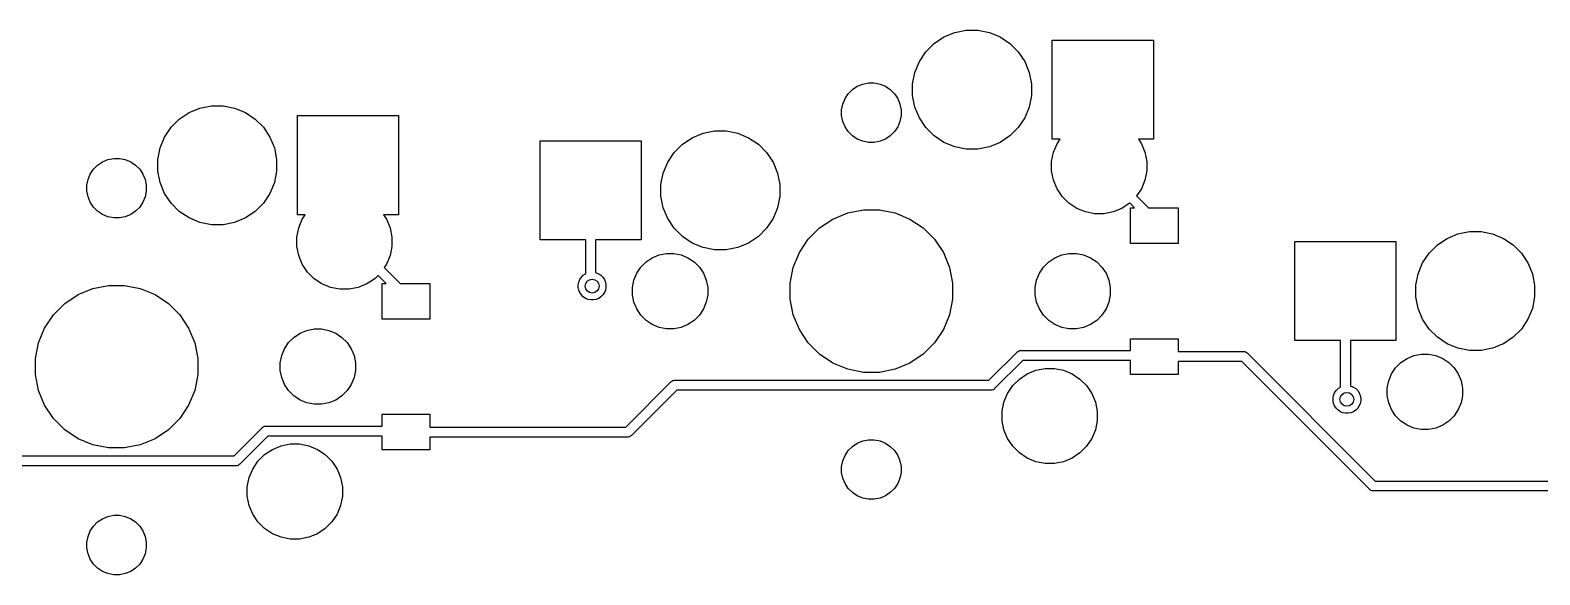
# Model space of a CAD drawing. Extents: x 70 to 347, y -163 to -55.
# Drawn here: x 120.53 to 158.63, y -108.83 to -95.1 of the extents above; entities that cross this region are included whole.
import ezdxf

# ---------------------------------------------------------------- set-up
doc = ezdxf.new("R2010")
doc.units = 0
doc.layers.add('BLACK', color=7, linetype='CONTINUOUS')

msp = doc.modelspace()

# ---------------------------------------------------------------- linework, layer by layer
at = {"layer": 'BLACK', "linetype": 'CONTINUOUS'}
for p, q in [((143.587, -95.2669), (143.86, -95.1538)), ((143.86, -95.1538), (144.15, -95.0962)), ((144.15, -95.0962), (144.445, -95.0962)), ((144.445, -95.0962), (144.735, -95.1538)), ((144.735, -95.1538), (145.008, -95.2669)), ((143.132, -95.64), (143.341, -95.4311)), ((143.341, -95.4311), (143.587, -95.2669)), ((145.008, -95.2669), (145.254, -95.4311)), ((145.254, -95.4311), (145.463, -95.64)), ((146.324, -97.8462), (146.324, -95.3462)), ((146.324, -95.3462), (148.874, -95.3462)), ((148.874, -95.3462), (148.874, -97.8462)), ((142.855, -96.1587), (142.968, -95.8857)), ((142.968, -95.8857), (143.132, -95.64)), ((145.463, -95.64), (145.627, -95.8857)), ((145.627, -95.8857), (145.74, -96.1587)), ((142.797, -96.4485), (142.855, -96.1587)), ((145.74, -96.1587), (145.797, -96.4485)), ((141.093, -96.8209), (141.175, -96.6981)), ((141.175, -96.6981), (141.279, -96.5936)), ((141.279, -96.5936), (141.402, -96.5116)), ((141.402, -96.5116), (141.539, -96.455)), ((141.539, -96.455), (141.684, -96.4262)), ((141.684, -96.4262), (141.831, -96.4262)), ((141.831, -96.4262), (141.976, -96.455)), ((141.976, -96.455), (142.113, -96.5116)), ((142.113, -96.5116), (142.235, -96.5936)), ((142.235, -96.5936), (142.34, -96.6981)), ((142.34, -96.6981), (142.422, -96.8209)), ((142.797, -96.7439), (142.797, -96.4485)), ((142.855, -97.0337), (142.797, -96.7439)), ((145.797, -96.7439), (145.74, -97.0337)), ((145.797, -96.4485), (145.797, -96.7439)), ((124.537, -97.1719), (124.81, -97.0588)), ((124.81, -97.0588), (125.1, -97.0012)), ((125.1, -97.0012), (125.395, -97.0012)), ((125.395, -97.0012), (125.685, -97.0588)), ((125.685, -97.0588), (125.958, -97.1719)), ((141.007, -97.1023), (141.036, -96.9574)), ((141.007, -97.2501), (141.007, -97.1023)), ((141.036, -96.9574), (141.093, -96.8209)), ((142.422, -96.8209), (142.479, -96.9574)), ((142.479, -96.9574), (142.507, -97.1023)), ((142.507, -97.1023), (142.507, -97.2501)), ((142.968, -97.3067), (142.855, -97.0337)), ((145.74, -97.0337), (145.627, -97.3067)), ((124.082, -97.545), (124.291, -97.3361)), ((124.291, -97.3361), (124.537, -97.1719)), ((125.958, -97.1719), (126.204, -97.3361)), ((126.204, -97.3361), (126.413, -97.545)), ((127.274, -99.7512), (127.274, -97.2512)), ((127.274, -97.2512), (129.824, -97.2512)), ((129.824, -97.2512), (129.824, -99.7512)), ((141.036, -97.395), (141.007, -97.2501)), ((141.093, -97.5315), (141.036, -97.395)), ((141.175, -97.6543), (141.093, -97.5315)), ((142.422, -97.5315), (142.34, -97.6543)), ((142.479, -97.395), (142.422, -97.5315)), ((142.507, -97.2501), (142.479, -97.395)), ((143.132, -97.5524), (142.968, -97.3067)), ((145.627, -97.3067), (145.463, -97.5524)), ((123.805, -98.0637), (123.918, -97.7907)), ((123.918, -97.7907), (124.082, -97.545)), ((126.413, -97.545), (126.577, -97.7907)), ((126.577, -97.7907), (126.69, -98.0637)), ((133.397, -100.386), (133.397, -97.8862)), ((133.397, -97.8862), (135.947, -97.8862)), ((135.947, -97.8862), (135.947, -100.386)), ((136.991, -97.9711), (137.237, -97.8069)), ((137.237, -97.8069), (137.51, -97.6938)), ((137.51, -97.6938), (137.8, -97.6362)), ((137.8, -97.6362), (138.095, -97.6362)), ((138.095, -97.6362), (138.385, -97.6938)), ((138.385, -97.6938), (138.658, -97.8069)), ((138.658, -97.8069), (138.904, -97.9711)), ((141.279, -97.7588), (141.175, -97.6543)), ((141.402, -97.8408), (141.279, -97.7588)), ((141.539, -97.8974), (141.402, -97.8408)), ((141.684, -97.9262), (141.539, -97.8974)), ((141.976, -97.8974), (141.831, -97.9262)), ((142.113, -97.8408), (141.976, -97.8974)), ((142.235, -97.7588), (142.113, -97.8408)), ((142.34, -97.6543), (142.235, -97.7588)), ((143.341, -97.7613), (143.132, -97.5524)), ((143.587, -97.9255), (143.341, -97.7613)), ((145.254, -97.7613), (145.008, -97.9255)), ((145.463, -97.5524), (145.254, -97.7613)), ((146.519, -97.8462), (146.324, -97.8462)), ((146.444, -97.9578), (146.519, -97.8462)), ((148.874, -97.8462), (148.496, -97.8462)), ((148.496, -97.8462), (148.571, -97.9578)), ((123.747, -98.3535), (123.805, -98.0637)), ((126.69, -98.0637), (126.747, -98.3535)), ((136.618, -98.4257), (136.782, -98.18)), ((136.782, -98.18), (136.991, -97.9711)), ((138.904, -97.9711), (139.113, -98.18)), ((139.113, -98.18), (139.277, -98.4257)), ((141.831, -97.9262), (141.684, -97.9262)), ((143.86, -98.0386), (143.587, -97.9255)), ((144.15, -98.0962), (143.86, -98.0386)), ((144.445, -98.0962), (144.15, -98.0962)), ((144.735, -98.0386), (144.445, -98.0962)), ((145.008, -97.9255), (144.735, -98.0386)), ((146.307, -98.408), (146.354, -98.1762)), ((146.354, -98.1762), (146.444, -97.9578)), ((148.571, -97.9578), (148.661, -98.1762)), ((148.661, -98.1762), (148.707, -98.408)), ((122.043, -98.7259), (122.125, -98.6031)), ((122.125, -98.6031), (122.229, -98.4986)), ((122.229, -98.4986), (122.352, -98.4166)), ((122.352, -98.4166), (122.489, -98.36)), ((122.489, -98.36), (122.634, -98.3312)), ((122.634, -98.3312), (122.781, -98.3312)), ((122.781, -98.3312), (122.926, -98.36)), ((122.926, -98.36), (123.063, -98.4166)), ((123.063, -98.4166), (123.185, -98.4986)), ((123.185, -98.4986), (123.29, -98.6031)), ((123.29, -98.6031), (123.372, -98.7259)), ((123.747, -98.6489), (123.747, -98.3535)), ((123.805, -98.9387), (123.747, -98.6489)), ((126.747, -98.6489), (126.69, -98.9387)), ((126.747, -98.3535), (126.747, -98.6489)), ((136.505, -98.6987), (136.618, -98.4257)), ((139.277, -98.4257), (139.39, -98.6987)), ((146.307, -98.6444), (146.307, -98.408)), ((146.354, -98.8762), (146.307, -98.6444)), ((148.707, -98.6444), (148.661, -98.8762)), ((148.707, -98.408), (148.707, -98.6444)), ((121.957, -99.0073), (121.986, -98.8624)), ((121.957, -99.1551), (121.957, -99.0073)), ((121.986, -98.8624), (122.043, -98.7259)), ((123.372, -98.7259), (123.429, -98.8624)), ((123.429, -98.8624), (123.457, -99.0073)), ((123.457, -99.0073), (123.457, -99.1551)), ((123.918, -99.2117), (123.805, -98.9387)), ((126.69, -98.9387), (126.577, -99.2117)), ((136.447, -98.9885), (136.505, -98.6987)), ((136.447, -99.2839), (136.447, -98.9885)), ((139.39, -98.6987), (139.447, -98.9885)), ((139.447, -98.9885), (139.447, -99.2839)), ((146.444, -99.0946), (146.354, -98.8762)), ((148.661, -98.8762), (148.571, -99.0946)), ((121.986, -99.3), (121.957, -99.1551)), ((122.043, -99.4365), (121.986, -99.3)), ((122.125, -99.5593), (122.043, -99.4365)), ((123.372, -99.4365), (123.29, -99.5593)), ((123.429, -99.3), (123.372, -99.4365)), ((123.457, -99.1551), (123.429, -99.3)), ((124.082, -99.4574), (123.918, -99.2117)), ((126.577, -99.2117), (126.413, -99.4574)), ((136.505, -99.5737), (136.447, -99.2839)), ((139.447, -99.2839), (139.39, -99.5737)), ((146.575, -99.2912), (146.444, -99.0946)), ((146.742, -99.4583), (146.575, -99.2912)), ((148.571, -99.0946), (148.451, -99.2741)), ((148.451, -99.2741), (148.753, -99.5762)), ((122.229, -99.6638), (122.125, -99.5593)), ((122.352, -99.7458), (122.229, -99.6638)), ((122.489, -99.8024), (122.352, -99.7458)), ((122.634, -99.8312), (122.489, -99.8024)), ((122.926, -99.8024), (122.781, -99.8312)), ((123.063, -99.7458), (122.926, -99.8024)), ((123.185, -99.6638), (123.063, -99.7458)), ((123.29, -99.5593), (123.185, -99.6638)), ((124.291, -99.6663), (124.082, -99.4574)), ((124.537, -99.8305), (124.291, -99.6663)), ((126.204, -99.6663), (125.958, -99.8305)), ((126.413, -99.4574), (126.204, -99.6663)), ((127.469, -99.7512), (127.274, -99.7512)), ((127.394, -99.8628), (127.469, -99.7512)), ((129.824, -99.7512), (129.446, -99.7512)), ((129.446, -99.7512), (129.521, -99.8628)), ((136.618, -99.8467), (136.505, -99.5737)), ((139.39, -99.5737), (139.277, -99.8467)), ((140.786, -99.8595), (141.159, -99.705)), ((141.159, -99.705), (141.555, -99.6262)), ((141.555, -99.6262), (141.959, -99.6262)), ((141.959, -99.6262), (142.355, -99.705)), ((142.355, -99.705), (142.728, -99.8595)), ((146.939, -99.5896), (146.742, -99.4583)), ((147.157, -99.6801), (146.939, -99.5896)), ((147.389, -99.7262), (147.157, -99.6801)), ((147.626, -99.7262), (147.389, -99.7262)), ((147.857, -99.6801), (147.626, -99.7262)), ((148.076, -99.5896), (147.857, -99.6801)), ((148.272, -99.4583), (148.076, -99.5896)), ((148.277, -99.4537), (148.272, -99.4583)), ((148.399, -99.5762), (148.277, -99.4537)), ((148.301, -100.476), (148.301, -99.5762)), ((148.301, -99.5762), (148.399, -99.5762)), ((148.753, -99.5762), (149.501, -99.5762)), ((149.501, -99.5762), (149.501, -100.476)), ((122.781, -99.8312), (122.634, -99.8312)), ((124.81, -99.9436), (124.537, -99.8305)), ((125.1, -100.001), (124.81, -99.9436)), ((125.395, -100.001), (125.1, -100.001)), ((125.685, -99.9436), (125.395, -100.001)), ((125.958, -99.8305), (125.685, -99.9436)), ((127.257, -100.313), (127.304, -100.081)), ((127.304, -100.081), (127.394, -99.8628)), ((129.521, -99.8628), (129.611, -100.081)), ((129.611, -100.081), (129.657, -100.313)), ((136.782, -100.092), (136.618, -99.8467)), ((136.991, -100.301), (136.782, -100.092)), ((139.113, -100.092), (138.904, -100.301)), ((139.277, -99.8467), (139.113, -100.092)), ((140.165, -100.369), (140.451, -100.084)), ((140.451, -100.084), (140.786, -99.8595)), ((142.728, -99.8595), (143.064, -100.084)), ((143.064, -100.084), (143.35, -100.369)), ((156.56, -100.234), (156.85, -100.176)), ((156.85, -100.176), (157.145, -100.176)), ((157.145, -100.176), (157.435, -100.234)), ((127.257, -100.549), (127.257, -100.313)), ((127.304, -100.781), (127.257, -100.549)), ((129.657, -100.549), (129.611, -100.781)), ((129.657, -100.313), (129.657, -100.549)), ((134.547, -100.386), (133.397, -100.386)), ((134.547, -101.237), (134.547, -100.386)), ((135.947, -100.386), (134.797, -100.386)), ((134.797, -100.386), (134.797, -101.21)), ((137.237, -100.465), (136.991, -100.301)), ((137.51, -100.579), (137.237, -100.465)), ((137.8, -100.636), (137.51, -100.579)), ((138.385, -100.579), (138.095, -100.636)), ((138.658, -100.465), (138.385, -100.579)), ((138.904, -100.301), (138.658, -100.465)), ((139.941, -100.705), (140.165, -100.369)), ((143.35, -100.369), (143.574, -100.705)), ((149.501, -100.476), (148.301, -100.476)), ((152.447, -102.926), (152.447, -100.426)), ((152.447, -100.426), (154.997, -100.426)), ((154.997, -100.426), (154.997, -102.926)), ((155.832, -100.72), (156.041, -100.511)), ((156.041, -100.511), (156.287, -100.347)), ((156.287, -100.347), (156.56, -100.234)), ((157.435, -100.234), (157.708, -100.347)), ((157.708, -100.347), (157.954, -100.511)), ((157.954, -100.511), (158.163, -100.72)), ((127.394, -101), (127.304, -100.781)), ((129.611, -100.781), (129.521, -101)), ((135.939, -101.071), (136.072, -100.938)), ((136.072, -100.938), (136.227, -100.834)), ((136.227, -100.834), (136.4, -100.763)), ((136.4, -100.763), (136.584, -100.726)), ((136.584, -100.726), (136.771, -100.726)), ((136.771, -100.726), (136.954, -100.763)), ((136.954, -100.763), (137.127, -100.834)), ((137.127, -100.834), (137.283, -100.938)), ((137.283, -100.938), (137.415, -101.071)), ((138.095, -100.636), (137.8, -100.636)), ((139.786, -101.078), (139.941, -100.705)), ((143.574, -100.705), (143.729, -101.078)), ((146.099, -101.071), (146.232, -100.938)), ((146.232, -100.938), (146.387, -100.834)), ((146.387, -100.834), (146.56, -100.763)), ((146.56, -100.763), (146.744, -100.726)), ((146.744, -100.726), (146.931, -100.726)), ((146.931, -100.726), (147.114, -100.763)), ((147.114, -100.763), (147.287, -100.834)), ((147.287, -100.834), (147.443, -100.938)), ((147.443, -100.938), (147.575, -101.071)), ((155.668, -100.966), (155.832, -100.72)), ((158.163, -100.72), (158.327, -100.966)), ((127.525, -101.196), (127.394, -101)), ((127.692, -101.363), (127.525, -101.196)), ((129.306, -101.279), (129.222, -101.363)), ((129.508, -101.481), (129.306, -101.279)), ((129.521, -101), (129.464, -101.084)), ((129.464, -101.084), (129.862, -101.481)), ((134.399, -101.383), (134.437, -101.326)), ((134.437, -101.326), (134.486, -101.277)), ((134.486, -101.277), (134.543, -101.239)), ((134.543, -101.239), (134.547, -101.237)), ((134.797, -101.21), (134.811, -101.213)), ((134.811, -101.213), (134.875, -101.239)), ((134.875, -101.239), (134.932, -101.277)), ((134.932, -101.277), (134.981, -101.326)), ((134.981, -101.326), (135.019, -101.383)), ((135.764, -101.399), (135.836, -101.226)), ((135.836, -101.226), (135.939, -101.071)), ((137.415, -101.071), (137.519, -101.226)), ((137.519, -101.226), (137.591, -101.399)), ((139.707, -101.474), (139.786, -101.078)), ((143.729, -101.078), (143.807, -101.474)), ((145.924, -101.399), (145.996, -101.226)), ((145.996, -101.226), (146.099, -101.071)), ((147.575, -101.071), (147.679, -101.226)), ((147.679, -101.226), (147.751, -101.399)), ((155.497, -101.528), (155.555, -101.239)), ((155.555, -101.239), (155.668, -100.966)), ((158.327, -100.966), (158.44, -101.239)), ((158.44, -101.239), (158.497, -101.528)), ((121.736, -101.765), (122.109, -101.61)), ((122.109, -101.61), (122.505, -101.531)), ((122.505, -101.531), (122.909, -101.531)), ((122.909, -101.531), (123.305, -101.61)), ((123.305, -101.61), (123.678, -101.765)), ((127.889, -101.495), (127.692, -101.363)), ((128.107, -101.585), (127.889, -101.495)), ((128.339, -101.631), (128.107, -101.585)), ((128.576, -101.631), (128.339, -101.631)), ((128.807, -101.585), (128.576, -101.631)), ((129.026, -101.495), (128.807, -101.585)), ((129.222, -101.363), (129.026, -101.495)), ((129.41, -102.381), (129.41, -101.481)), ((129.41, -101.481), (129.508, -101.481)), ((129.862, -101.481), (130.61, -101.481)), ((130.61, -101.481), (130.61, -102.381)), ((134.359, -101.515), (134.372, -101.447)), ((134.359, -101.584), (134.359, -101.515)), ((134.372, -101.651), (134.359, -101.584)), ((134.372, -101.447), (134.399, -101.383)), ((134.399, -101.715), (134.372, -101.651)), ((134.437, -101.772), (134.399, -101.715)), ((135.019, -101.715), (134.981, -101.772)), ((135.019, -101.383), (135.045, -101.447)), ((135.045, -101.651), (135.019, -101.715)), ((135.045, -101.447), (135.059, -101.515)), ((135.059, -101.584), (135.045, -101.651)), ((135.059, -101.515), (135.059, -101.584)), ((135.727, -101.583), (135.764, -101.399)), ((135.727, -101.77), (135.727, -101.583)), ((137.591, -101.399), (137.627, -101.583)), ((137.627, -101.583), (137.627, -101.77)), ((139.707, -101.878), (139.707, -101.474)), ((143.807, -101.474), (143.807, -101.878)), ((145.887, -101.583), (145.924, -101.399)), ((145.887, -101.77), (145.887, -101.583)), ((147.751, -101.399), (147.787, -101.583)), ((147.787, -101.583), (147.787, -101.77)), ((155.497, -101.824), (155.497, -101.528)), ((158.497, -101.528), (158.497, -101.824)), ((121.115, -102.274), (121.401, -101.989)), ((121.401, -101.989), (121.736, -101.765)), ((123.678, -101.765), (124.014, -101.989)), ((124.014, -101.989), (124.3, -102.274)), ((134.486, -101.821), (134.437, -101.772)), ((134.543, -101.859), (134.486, -101.821)), ((134.607, -101.886), (134.543, -101.859)), ((134.674, -101.899), (134.607, -101.886)), ((134.743, -101.899), (134.674, -101.899)), ((134.811, -101.886), (134.743, -101.899)), ((134.875, -101.859), (134.811, -101.886)), ((134.932, -101.821), (134.875, -101.859)), ((134.981, -101.772), (134.932, -101.821)), ((135.764, -101.953), (135.727, -101.77)), ((135.836, -102.126), (135.764, -101.953)), ((137.591, -101.953), (137.519, -102.126)), ((137.627, -101.77), (137.591, -101.953)), ((139.786, -102.274), (139.707, -101.878)), ((143.807, -101.878), (143.729, -102.274)), ((145.924, -101.953), (145.887, -101.77)), ((145.996, -102.126), (145.924, -101.953)), ((147.751, -101.953), (147.679, -102.126)), ((147.787, -101.77), (147.751, -101.953)), ((155.555, -102.114), (155.497, -101.824)), ((158.497, -101.824), (158.44, -102.114)), ((120.891, -102.61), (121.115, -102.274)), ((124.3, -102.274), (124.524, -102.61)), ((130.61, -102.381), (129.41, -102.381)), ((135.939, -102.282), (135.836, -102.126)), ((136.072, -102.414), (135.939, -102.282)), ((136.227, -102.518), (136.072, -102.414)), ((137.283, -102.414), (137.127, -102.518)), ((137.415, -102.282), (137.283, -102.414)), ((137.519, -102.126), (137.415, -102.282)), ((139.941, -102.647), (139.786, -102.274)), ((143.729, -102.274), (143.574, -102.647)), ((146.099, -102.282), (145.996, -102.126)), ((146.232, -102.414), (146.099, -102.282)), ((146.387, -102.518), (146.232, -102.414)), ((147.443, -102.414), (147.287, -102.518)), ((147.575, -102.282), (147.443, -102.414)), ((147.679, -102.126), (147.575, -102.282)), ((155.668, -102.387), (155.555, -102.114)), ((155.832, -102.632), (155.668, -102.387)), ((158.327, -102.387), (158.163, -102.632)), ((158.44, -102.114), (158.327, -102.387)), ((120.736, -102.983), (120.891, -102.61)), ((124.524, -102.61), (124.679, -102.983)), ((127.049, -102.976), (127.182, -102.843)), ((127.182, -102.843), (127.337, -102.739)), ((127.337, -102.739), (127.51, -102.668)), ((127.51, -102.668), (127.694, -102.631)), ((127.694, -102.631), (127.881, -102.631)), ((127.881, -102.631), (128.065, -102.668)), ((128.065, -102.668), (128.237, -102.739)), ((128.237, -102.739), (128.393, -102.843)), ((128.393, -102.843), (128.525, -102.976)), ((136.4, -102.59), (136.227, -102.518)), ((136.584, -102.626), (136.4, -102.59)), ((136.771, -102.626), (136.584, -102.626)), ((136.954, -102.59), (136.771, -102.626)), ((137.127, -102.518), (136.954, -102.59)), ((140.165, -102.983), (139.941, -102.647)), ((143.574, -102.647), (143.35, -102.983)), ((146.56, -102.59), (146.387, -102.518)), ((146.744, -102.626), (146.56, -102.59)), ((146.931, -102.626), (146.744, -102.626)), ((147.114, -102.59), (146.931, -102.626)), ((147.287, -102.518), (147.114, -102.59)), ((156.041, -102.841), (155.832, -102.632)), ((156.287, -103.005), (156.041, -102.841)), ((157.954, -102.841), (157.708, -103.005)), ((158.163, -102.632), (157.954, -102.841)), ((120.657, -103.379), (120.736, -102.983)), ((124.679, -102.983), (124.757, -103.379)), ((126.874, -103.304), (126.946, -103.131)), ((126.946, -103.131), (127.049, -102.976)), ((128.525, -102.976), (128.629, -103.131)), ((128.629, -103.131), (128.701, -103.304)), ((140.451, -103.269), (140.165, -102.983)), ((143.35, -102.983), (143.064, -103.269)), ((144.724, -103.926), (145.433, -103.217)), ((145.433, -103.217), (145.437, -103.212)), ((145.437, -103.212), (145.441, -103.208)), ((145.441, -103.208), (145.456, -103.197)), ((145.456, -103.197), (145.477, -103.185)), ((145.477, -103.185), (145.501, -103.178)), ((145.501, -103.178), (145.519, -103.176)), ((145.519, -103.176), (145.519, -103.176)), ((145.519, -103.176), (145.525, -103.176)), ((145.525, -103.176), (145.532, -103.176)), ((145.532, -103.176), (148.301, -103.176)), ((148.301, -103.176), (148.301, -102.876)), ((148.301, -102.876), (149.501, -102.876)), ((149.501, -102.876), (149.501, -103.201)), ((149.501, -103.201), (151.148, -103.201)), ((151.148, -103.201), (151.154, -103.201)), ((151.154, -103.201), (151.161, -103.201)), ((151.161, -103.201), (151.161, -103.201)), ((151.161, -103.201), (151.179, -103.203)), ((151.179, -103.203), (151.202, -103.21)), ((151.202, -103.21), (151.224, -103.222)), ((151.224, -103.222), (151.243, -103.237)), ((151.243, -103.237), (151.247, -103.242)), ((151.247, -103.242), (154.471, -106.466)), ((153.597, -102.926), (152.447, -102.926)), ((153.597, -104.095), (153.597, -102.926)), ((154.997, -102.926), (153.847, -102.926)), ((153.847, -102.926), (153.847, -104.067)), ((156.56, -103.119), (156.287, -103.005)), ((156.85, -103.176), (156.56, -103.119)), ((157.145, -103.176), (156.85, -103.176)), ((157.435, -103.119), (157.145, -103.176)), ((157.708, -103.005), (157.435, -103.119)), ((120.657, -103.783), (120.657, -103.379)), ((124.757, -103.379), (124.757, -103.783)), ((126.837, -103.488), (126.874, -103.304)), ((126.837, -103.675), (126.837, -103.488)), ((128.701, -103.304), (128.737, -103.488)), ((128.737, -103.488), (128.737, -103.675)), ((140.786, -103.493), (140.451, -103.269)), ((141.159, -103.647), (140.786, -103.493)), ((142.728, -103.493), (142.355, -103.647)), ((143.064, -103.269), (142.728, -103.493)), ((145.577, -103.426), (144.868, -104.135)), ((148.301, -103.426), (145.577, -103.426)), ((145.907, -103.672), (146.139, -103.626)), ((146.139, -103.626), (146.376, -103.626)), ((146.376, -103.626), (146.607, -103.672)), ((148.301, -103.776), (148.301, -103.426)), ((151.103, -103.451), (149.501, -103.451)), ((149.501, -103.451), (149.501, -103.776)), ((154.327, -106.675), (151.103, -103.451)), ((154.886, -103.766), (154.989, -103.611)), ((154.989, -103.611), (155.122, -103.478)), ((155.122, -103.478), (155.277, -103.374)), ((155.277, -103.374), (155.45, -103.303)), ((155.45, -103.303), (155.634, -103.266)), ((155.634, -103.266), (155.821, -103.266)), ((155.821, -103.266), (156.004, -103.303)), ((156.004, -103.303), (156.177, -103.374)), ((156.177, -103.374), (156.333, -103.478)), ((156.333, -103.478), (156.465, -103.611)), ((156.465, -103.611), (156.569, -103.766)), ((120.736, -104.179), (120.657, -103.783)), ((124.757, -103.783), (124.679, -104.179)), ((126.874, -103.858), (126.837, -103.675)), ((126.946, -104.031), (126.874, -103.858)), ((128.701, -103.858), (128.629, -104.031)), ((128.737, -103.675), (128.701, -103.858)), ((135.56, -105.106), (136.699, -103.967)), ((136.699, -103.967), (136.703, -103.962)), ((136.703, -103.962), (136.708, -103.958)), ((136.708, -103.958), (136.722, -103.947)), ((136.722, -103.947), (136.744, -103.935)), ((136.744, -103.935), (136.767, -103.928)), ((136.767, -103.928), (136.785, -103.926)), ((136.785, -103.926), (136.785, -103.926)), ((136.785, -103.926), (136.792, -103.926)), ((136.792, -103.926), (136.798, -103.926)), ((136.798, -103.926), (144.724, -103.926)), ((141.555, -103.726), (141.159, -103.647)), ((141.959, -103.726), (141.555, -103.726)), ((142.355, -103.647), (141.959, -103.726)), ((145.325, -104.061), (145.492, -103.894)), ((145.492, -103.894), (145.689, -103.763)), ((145.689, -103.763), (145.907, -103.672)), ((146.607, -103.672), (146.826, -103.763)), ((146.826, -103.763), (147.022, -103.894)), ((147.022, -103.894), (147.189, -104.061)), ((149.501, -103.776), (148.301, -103.776)), ((154.777, -104.123), (154.814, -103.939)), ((154.814, -103.939), (154.886, -103.766)), ((156.569, -103.766), (156.641, -103.939)), ((156.641, -103.939), (156.677, -104.123)), ((120.891, -104.552), (120.736, -104.179)), ((124.679, -104.179), (124.524, -104.552)), ((127.049, -104.187), (126.946, -104.031)), ((127.182, -104.319), (127.049, -104.187)), ((127.337, -104.423), (127.182, -104.319)), ((128.393, -104.319), (128.237, -104.423)), ((128.525, -104.187), (128.393, -104.319)), ((128.629, -104.031), (128.525, -104.187)), ((136.843, -104.176), (135.704, -105.315)), ((144.769, -104.176), (136.843, -104.176)), ((144.775, -104.177), (144.769, -104.176)), ((144.782, -104.176), (144.775, -104.177)), ((144.8, -104.174), (144.782, -104.176)), ((144.782, -104.176), (144.782, -104.176)), ((144.823, -104.167), (144.8, -104.174)), ((144.845, -104.156), (144.823, -104.167)), ((144.864, -104.14), (144.845, -104.156)), ((144.868, -104.135), (144.864, -104.14)), ((145.104, -104.476), (145.194, -104.258)), ((145.194, -104.258), (145.325, -104.061)), ((147.189, -104.061), (147.321, -104.258)), ((147.321, -104.258), (147.411, -104.476)), ((153.409, -104.372), (153.422, -104.305)), ((153.409, -104.441), (153.409, -104.372)), ((153.422, -104.305), (153.449, -104.241)), ((153.449, -104.241), (153.487, -104.184)), ((153.487, -104.184), (153.536, -104.135)), ((153.536, -104.135), (153.593, -104.097)), ((153.593, -104.097), (153.597, -104.095)), ((153.847, -104.067), (153.861, -104.07)), ((153.861, -104.07), (153.925, -104.097)), ((153.925, -104.097), (153.982, -104.135)), ((153.982, -104.135), (154.031, -104.184)), ((154.031, -104.184), (154.069, -104.241)), ((154.069, -104.241), (154.095, -104.305)), ((154.095, -104.305), (154.109, -104.372)), ((154.109, -104.372), (154.109, -104.441)), ((154.777, -104.31), (154.777, -104.123)), ((154.814, -104.493), (154.777, -104.31)), ((156.677, -104.31), (156.641, -104.493)), ((156.677, -104.123), (156.677, -104.31)), ((121.115, -104.888), (120.891, -104.552)), ((124.524, -104.552), (124.3, -104.888)), ((127.51, -104.495), (127.337, -104.423)), ((127.694, -104.531), (127.51, -104.495)), ((127.881, -104.531), (127.694, -104.531)), ((128.065, -104.495), (127.881, -104.531)), ((128.237, -104.423), (128.065, -104.495)), ((145.057, -104.708), (145.104, -104.476)), ((145.057, -104.944), (145.057, -104.708)), ((147.411, -104.476), (147.457, -104.708)), ((147.457, -104.708), (147.457, -104.944)), ((153.422, -104.509), (153.409, -104.441)), ((153.449, -104.572), (153.422, -104.509)), ((153.487, -104.63), (153.449, -104.572)), ((153.536, -104.679), (153.487, -104.63)), ((153.593, -104.717), (153.536, -104.679)), ((153.657, -104.743), (153.593, -104.717)), ((153.724, -104.757), (153.657, -104.743)), ((153.793, -104.757), (153.724, -104.757)), ((153.861, -104.743), (153.793, -104.757)), ((153.925, -104.717), (153.861, -104.743)), ((153.982, -104.679), (153.925, -104.717)), ((154.031, -104.63), (153.982, -104.679)), ((154.069, -104.572), (154.031, -104.63)), ((154.095, -104.509), (154.069, -104.572)), ((154.109, -104.441), (154.095, -104.509)), ((154.886, -104.666), (154.814, -104.493)), ((154.989, -104.822), (154.886, -104.666)), ((156.569, -104.666), (156.465, -104.822)), ((156.641, -104.493), (156.569, -104.666)), ((121.401, -105.174), (121.115, -104.888)), ((124.3, -104.888), (124.014, -105.174)), ((125.674, -105.831), (126.383, -105.122)), ((126.383, -105.122), (126.387, -105.117)), ((126.387, -105.117), (126.391, -105.113)), ((126.391, -105.113), (126.406, -105.102)), ((126.406, -105.102), (126.427, -105.09)), ((126.427, -105.09), (126.451, -105.083)), ((126.427, -105.09), (126.427, -105.09)), ((126.451, -105.083), (126.469, -105.081)), ((126.469, -105.081), (126.469, -105.081)), ((126.469, -105.081), (126.475, -105.081)), ((126.475, -105.081), (126.482, -105.081)), ((126.482, -105.081), (129.41, -105.081)), ((129.41, -105.081), (129.41, -104.781)), ((129.41, -104.781), (130.61, -104.781)), ((130.61, -104.781), (130.61, -105.106)), ((130.61, -105.106), (135.56, -105.106)), ((145.104, -105.176), (145.057, -104.944)), ((147.457, -104.944), (147.411, -105.176)), ((155.122, -104.954), (154.989, -104.822)), ((155.277, -105.058), (155.122, -104.954)), ((155.45, -105.13), (155.277, -105.058)), ((155.634, -105.166), (155.45, -105.13)), ((156.004, -105.13), (155.821, -105.166)), ((156.177, -105.058), (156.004, -105.13)), ((156.333, -104.954), (156.177, -105.058)), ((156.465, -104.822), (156.333, -104.954)), ((121.736, -105.398), (121.401, -105.174)), ((122.109, -105.552), (121.736, -105.398)), ((123.678, -105.398), (123.305, -105.552)), ((124.014, -105.174), (123.678, -105.398)), ((126.527, -105.331), (125.818, -106.04)), ((129.41, -105.331), (126.527, -105.331)), ((126.857, -105.577), (127.089, -105.531)), ((127.089, -105.531), (127.326, -105.531)), ((127.326, -105.531), (127.557, -105.577)), ((129.41, -105.681), (129.41, -105.331)), ((135.605, -105.356), (130.61, -105.356)), ((130.61, -105.356), (130.61, -105.681)), ((135.612, -105.357), (135.605, -105.356)), ((135.618, -105.356), (135.612, -105.357)), ((135.636, -105.354), (135.618, -105.356)), ((135.618, -105.356), (135.618, -105.356)), ((135.66, -105.347), (135.636, -105.354)), ((135.681, -105.336), (135.66, -105.347)), ((135.7, -105.32), (135.681, -105.336)), ((135.704, -105.315), (135.7, -105.32)), ((141.279, -105.594), (141.402, -105.512)), ((141.402, -105.512), (141.539, -105.455)), ((141.539, -105.455), (141.684, -105.426)), ((141.684, -105.426), (141.831, -105.426)), ((141.831, -105.426), (141.976, -105.455)), ((141.976, -105.455), (142.113, -105.512)), ((142.113, -105.512), (142.235, -105.594)), ((145.194, -105.395), (145.104, -105.176)), ((145.325, -105.591), (145.194, -105.395)), ((147.321, -105.395), (147.189, -105.591)), ((147.411, -105.176), (147.321, -105.395)), ((155.821, -105.166), (155.634, -105.166)), ((115.97, -105.831), (125.674, -105.831)), ((122.505, -105.631), (122.109, -105.552)), ((122.909, -105.631), (122.505, -105.631)), ((123.305, -105.552), (122.909, -105.631)), ((126.275, -105.966), (126.442, -105.799)), ((126.442, -105.799), (126.639, -105.668)), ((126.639, -105.668), (126.857, -105.577)), ((127.557, -105.577), (127.776, -105.668)), ((127.776, -105.668), (127.972, -105.799)), ((127.972, -105.799), (128.139, -105.966)), ((130.61, -105.681), (129.41, -105.681)), ((141.036, -105.957), (141.093, -105.821)), ((141.093, -105.821), (141.175, -105.698)), ((141.175, -105.698), (141.279, -105.594)), ((142.235, -105.594), (142.34, -105.698)), ((142.34, -105.698), (142.422, -105.821)), ((142.422, -105.821), (142.479, -105.957)), ((145.492, -105.758), (145.325, -105.591)), ((145.689, -105.89), (145.492, -105.758)), ((145.907, -105.98), (145.689, -105.89)), ((146.826, -105.89), (146.607, -105.98)), ((147.022, -105.758), (146.826, -105.89)), ((147.189, -105.591), (147.022, -105.758)), ((125.719, -106.081), (116.015, -106.081)), ((125.725, -106.082), (125.719, -106.081)), ((125.732, -106.081), (125.725, -106.082)), ((125.75, -106.079), (125.732, -106.081)), ((125.732, -106.081), (125.732, -106.081)), ((125.773, -106.072), (125.75, -106.079)), ((125.795, -106.061), (125.773, -106.072)), ((125.814, -106.045), (125.795, -106.061)), ((125.818, -106.04), (125.814, -106.045)), ((126.054, -106.381), (126.144, -106.163)), ((126.144, -106.163), (126.275, -105.966)), ((128.139, -105.966), (128.271, -106.163)), ((128.271, -106.163), (128.361, -106.381)), ((141.007, -106.102), (141.036, -105.957)), ((141.007, -106.25), (141.007, -106.102)), ((141.036, -106.395), (141.007, -106.25)), ((142.479, -105.957), (142.507, -106.102)), ((142.507, -106.25), (142.479, -106.395)), ((142.507, -106.102), (142.507, -106.25)), ((146.139, -106.026), (145.907, -105.98)), ((146.376, -106.026), (146.139, -106.026)), ((146.607, -105.98), (146.376, -106.026)), ((126.007, -106.613), (126.054, -106.381)), ((126.007, -106.849), (126.007, -106.613)), ((128.361, -106.381), (128.407, -106.613)), ((128.407, -106.613), (128.407, -106.849)), ((141.093, -106.531), (141.036, -106.395)), ((141.175, -106.654), (141.093, -106.531)), ((141.279, -106.759), (141.175, -106.654)), ((142.34, -106.654), (142.235, -106.759)), ((142.422, -106.531), (142.34, -106.654)), ((142.479, -106.395), (142.422, -106.531)), ((154.331, -106.68), (154.327, -106.675)), ((154.335, -106.684), (154.331, -106.68)), ((154.471, -106.466), (163.774, -106.466)), ((126.054, -107.081), (126.007, -106.849)), ((128.407, -106.849), (128.361, -107.081)), ((141.402, -106.841), (141.279, -106.759)), ((141.539, -106.897), (141.402, -106.841)), ((141.684, -106.926), (141.539, -106.897)), ((141.831, -106.926), (141.684, -106.926)), ((141.976, -106.897), (141.831, -106.926)), ((142.113, -106.841), (141.976, -106.897)), ((142.235, -106.759), (142.113, -106.841)), ((154.35, -106.696), (154.335, -106.684)), ((154.335, -106.684), (154.335, -106.684)), ((154.359, -106.701), (154.35, -106.696)), ((154.371, -106.707), (154.359, -106.701)), ((154.395, -106.714), (154.371, -106.707)), ((154.413, -106.716), (154.395, -106.714)), ((154.419, -106.717), (154.413, -106.716)), ((154.413, -106.716), (154.413, -106.716)), ((154.426, -106.716), (154.419, -106.717)), ((163.819, -106.716), (154.426, -106.716)), ((122.229, -107.499), (122.352, -107.417)), ((122.352, -107.417), (122.489, -107.36)), ((122.489, -107.36), (122.634, -107.331)), ((122.634, -107.331), (122.781, -107.331)), ((122.781, -107.331), (122.926, -107.36)), ((122.926, -107.36), (123.063, -107.417)), ((123.063, -107.417), (123.185, -107.499)), ((126.144, -107.3), (126.054, -107.081)), ((126.275, -107.496), (126.144, -107.3)), ((128.271, -107.3), (128.139, -107.496)), ((128.361, -107.081), (128.271, -107.3)), ((121.986, -107.862), (122.043, -107.726)), ((122.043, -107.726), (122.125, -107.603)), ((122.125, -107.603), (122.229, -107.499)), ((123.185, -107.499), (123.29, -107.603)), ((123.29, -107.603), (123.372, -107.726)), ((123.372, -107.726), (123.429, -107.862)), ((126.442, -107.663), (126.275, -107.496)), ((126.639, -107.795), (126.442, -107.663)), ((126.857, -107.885), (126.639, -107.795)), ((127.776, -107.795), (127.557, -107.885)), ((127.972, -107.663), (127.776, -107.795)), ((128.139, -107.496), (127.972, -107.663)), ((121.957, -108.007), (121.986, -107.862)), ((121.957, -108.155), (121.957, -108.007)), ((121.986, -108.3), (121.957, -108.155)), ((123.429, -107.862), (123.457, -108.007)), ((123.457, -108.155), (123.429, -108.3)), ((123.457, -108.007), (123.457, -108.155)), ((127.089, -107.931), (126.857, -107.885)), ((127.326, -107.931), (127.089, -107.931)), ((127.557, -107.885), (127.326, -107.931)), ((122.043, -108.436), (121.986, -108.3)), ((122.125, -108.559), (122.043, -108.436)), ((122.229, -108.664), (122.125, -108.559)), ((123.29, -108.559), (123.185, -108.664)), ((123.372, -108.436), (123.29, -108.559)), ((123.429, -108.3), (123.372, -108.436)), ((122.352, -108.746), (122.229, -108.664)), ((122.489, -108.802), (122.352, -108.746)), ((122.634, -108.831), (122.489, -108.802)), ((122.781, -108.831), (122.634, -108.831)), ((122.926, -108.802), (122.781, -108.831)), ((123.063, -108.746), (122.926, -108.802)), ((123.185, -108.664), (123.063, -108.746))]:
    msp.add_line(p, q, dxfattribs=at)
at = {"layer": 'BLACK'}
for centre in [(134.709, -101.549), (153.759, -104.407)]:
    msp.add_circle(centre, 0.175, dxfattribs=at)

doc.saveas('drawing.dxf')
